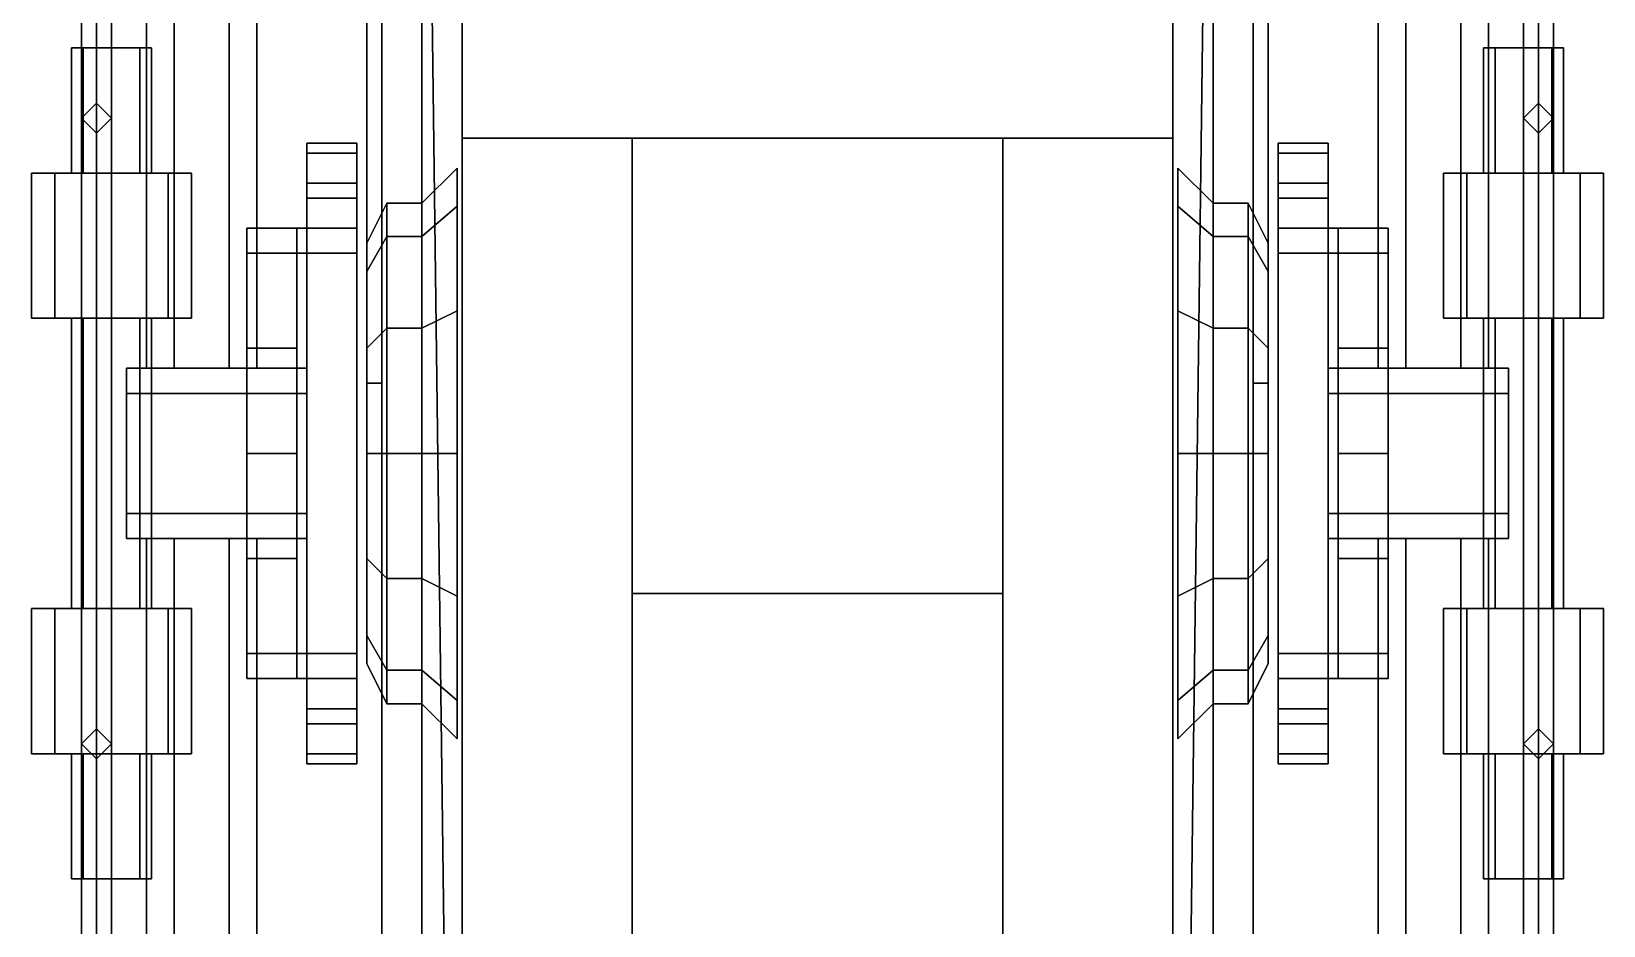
# Model space of a CAD drawing. Header units: millimetres. Extents: x -3 to 1.6, y -24 to 8.5.
# Drawn here: x -1.57 to 1.57, y 3.477 to 5.263 of the extents above; entities that cross this region are included whole.
import ezdxf

# ---------------------------------------------------------------- set-up
doc = ezdxf.new("R2010")
doc.units = ezdxf.units.MM
doc.layers.add('tmp', color=5, linetype='Continuous')
doc.layers.add('wheels', color=2, linetype='Continuous')

msp = doc.modelspace()

# ---------------------------------------------------------------- linework, layer by layer
for points in [[(-1.47, 7.26, 1.54), (-1.47, 7.26, 1.16), (-1.47, -7.25, 1.16), (-1.47, -7.25, 1.54)], [(-1.47, -7.25, 1.16), (-1.47, 7.26, 1.16), (1.47, 7.26, 1.16), (1.47, -7.25, 1.16)], [(-1.47, 7.26, 1.54), (-1.47, -2.4, 1.54), (-0.87, -2.4, 1.54), (-0.87, 6.92, 1.54)], [(0.87, -2.4, 1.54), (1.47, -2.4, 1.54), (1.47, 7.26, 1.54), (0.87, 6.92, 1.54)], [(1.47, -7.25, 1.16), (1.47, 7.26, 1.16), (1.47, 7.26, 1.54), (1.47, -7.25, 1.54)], [(-0.87, 6.66, 3.18), (-0.87, 4.56, 3.18), (-0.87, -2.4, 3.53), (-0.87, 6.92, 3.53)], [(-0.87, 6.92, 3.53), (-0.87, -2.4, 3.53), (-0.79, -2.4, 3.62), (-0.79, 6.92, 3.62)], [(-0.87, 4.56, 1.68), (-0.87, 6.66, 1.68), (-0.87, 6.92, 1.54), (-0.87, -2.4, 1.54)], [(-0.71, 0.6, 3.6314), (-0.79, 6.92, 3.62), (-0.79, -2.4, 3.62), (-0.71, -0.62, 3.6314)], [(-0.71, 6.18, 3.6314), (-0.79, 6.92, 3.62), (-0.71, 0.6, 3.6314), (-0.71, 5.05, 3.6314)], [(0.79, -2.4, 3.62), (0.79, 6.92, 3.62), (0.71, 0.6, 3.6314), (0.71, -0.62, 3.6314)], [(0.71, 0.6, 3.6314), (0.79, 6.92, 3.62), (0.71, 6.18, 3.6314), (0.71, 5.05, 3.6314)], [(0.79, -2.4, 3.62), (0.87, -2.4, 3.53), (0.87, 6.92, 3.53), (0.79, 6.92, 3.62)], [(0.87, 4.56, 1.68), (0.87, -2.4, 1.54), (0.87, 6.92, 1.54), (0.87, 6.66, 1.68)], [(0.87, 4.56, 3.18), (0.87, 6.66, 3.18), (0.87, 6.92, 3.53), (0.87, -2.4, 3.53)], [(-0.9, 6.66, 3.18), (-0.9, 6.66, 1.68), (-0.9, 4.56, 1.68), (-0.9, 4.56, 3.18)], [(-0.9, 4.56, 1.68), (-0.9, 6.66, 1.68), (-0.87, 6.66, 1.68), (-0.87, 4.56, 1.68)], [(-0.87, 4.56, 3.18), (-0.87, 6.66, 3.18), (-0.9, 6.66, 3.18), (-0.9, 4.56, 3.18)], [(0.87, 4.56, 1.68), (0.87, 6.66, 1.68), (0.9, 6.66, 1.68), (0.9, 4.56, 1.68)], [(0.9, 4.56, 3.18), (0.9, 6.66, 3.18), (0.87, 6.66, 3.18), (0.87, 4.56, 3.18)], [(0.9, 4.56, 1.68), (0.9, 6.66, 1.68), (0.9, 6.66, 3.18), (0.9, 4.56, 3.18)], [(0.71, 5.05, 3.78), (0.71, 6.18, 3.78), (-0.71, 6.18, 3.78), (-0.71, 5.05, 3.78)], [(-0.71, 6.18, 3.78), (-0.71, 6.18, 3.6314), (-0.71, 5.05, 3.6314), (-0.71, 5.05, 3.78)], [(0.71, 5.05, 3.6314), (0.71, 6.18, 3.6314), (0.71, 6.18, 3.78), (0.71, 5.05, 3.78)], [(-0.71, 5.05, 3.78), (-0.37, 5.05, 3.68), (0.37, 5.05, 3.68), (0.71, 5.05, 3.78)], [(-0.71, 5.05, 3.78), (-0.71, 5.05, 3.6314), (-0.37, 5.05, 3.68)], [(-0.37, 0.6, 3.68), (-0.37, 5.05, 3.68), (-0.71, 5.05, 3.6314), (-0.71, 0.6, 3.6314)], [(0.37, 4.14, 3.68), (0.37, 5.05, 3.68), (-0.37, 5.05, 3.68), (-0.37, 4.14, 3.68)], [(0.71, 5.05, 3.78), (0.37, 5.05, 3.68), (0.71, 5.05, 3.6314)], [(0.71, 0.6, 3.6314), (0.71, 5.05, 3.6314), (0.37, 5.05, 3.68), (0.37, 0.6, 3.68)], [(-0.9, 4.56, 3.18), (-0.9, 4.56, 1.68), (-0.87, 4.56, 1.68), (-0.87, 4.56, 3.18)], [(-0.87, 4.56, 3.18), (-0.87, 4.56, 1.68), (-0.87, -2.4, 1.54), (-0.87, -2.4, 3.53)], [(0.87, 4.56, 3.18), (0.87, 4.56, 1.68), (0.9, 4.56, 1.68), (0.9, 4.56, 3.18)], [(0.87, -2.4, 3.53), (0.87, -2.4, 1.54), (0.87, 4.56, 1.68), (0.87, 4.56, 3.18)], [(0.37, 2.49, 3.71), (0.37, 4.14, 3.71), (-0.37, 4.14, 3.71), (-0.37, 2.49, 3.71)], [(0.37, 4.14, 3.71), (0.37, 4.14, 3.68), (-0.37, 4.14, 3.68), (-0.37, 4.14, 3.71)], [(-0.37, 4.14, 3.71), (-0.37, 4.14, 3.68), (-0.37, 2.49, 3.68), (-0.37, 2.49, 3.71)], [(0.37, 2.49, 3.68), (0.37, 4.14, 3.68), (0.37, 4.14, 3.71), (0.37, 2.49, 3.71)]]:
    msp.add_3dface(points)
at = {"layer": 'tmp'}
for points in [[(-1.47, -2.06, 2.4), (-1.44, -2.06, 2.43), (-1.44, 7.26, 2.43), (-1.47, 7.23, 2.4)], [(-1.44, -2.06, 2.43), (-1.41, -2.06, 2.4), (-1.41, 7.23, 2.4), (-1.44, 7.26, 2.43)], [(1.41, -2.06, 2.4), (1.44, -2.06, 2.43), (1.44, 7.26, 2.43), (1.41, 7.23, 2.4)], [(1.44, -2.06, 2.43), (1.47, -2.06, 2.4), (1.47, 7.23, 2.4), (1.44, 7.26, 2.43)], [(-1.44, -2.06, 2.37), (-1.47, -2.06, 2.4), (-1.47, 7.23, 2.4), (-1.44, 7.2, 2.37)], [(-1.41, -2.06, 2.4), (-1.44, -2.06, 2.37), (-1.44, 7.2, 2.37), (-1.41, 7.23, 2.4)], [(1.44, -2.06, 2.37), (1.41, -2.06, 2.4), (1.41, 7.23, 2.4), (1.44, 7.2, 2.37)], [(1.47, -2.06, 2.4), (1.44, -2.06, 2.37), (1.44, 7.2, 2.37), (1.47, 7.23, 2.4)], [(-1.285, 5.79, 0.6353), (-1.34, 5.79, 0.54), (-1.34, 4.59, 0.54), (-1.285, 4.59, 0.6353)], [(-1.34, 5.79, 0.54), (-1.285, 5.79, 0.4447), (-1.285, 4.59, 0.4447), (-1.34, 4.59, 0.54)], [(-1.175, 5.79, 0.6353), (-1.285, 5.79, 0.6353), (-1.285, 4.59, 0.6353), (-1.175, 4.59, 0.6353)], [(-1.285, 5.79, 0.4447), (-1.175, 5.79, 0.4447), (-1.175, 4.59, 0.4447), (-1.285, 4.59, 0.4447)], [(-1.12, 5.79, 0.54), (-1.175, 5.79, 0.6353), (-1.175, 4.59, 0.6353), (-1.12, 4.59, 0.54)], [(-1.175, 5.79, 0.4447), (-1.12, 5.79, 0.54), (-1.12, 4.59, 0.54), (-1.175, 4.59, 0.4447)], [(1.175, 5.79, 0.6353), (1.12, 5.79, 0.54), (1.12, 4.59, 0.54), (1.175, 4.59, 0.6353)], [(1.12, 5.79, 0.54), (1.175, 5.79, 0.4447), (1.175, 4.59, 0.4447), (1.12, 4.59, 0.54)], [(1.285, 5.79, 0.6353), (1.175, 5.79, 0.6353), (1.175, 4.59, 0.6353), (1.285, 4.59, 0.6353)], [(1.175, 5.79, 0.4447), (1.285, 5.79, 0.4447), (1.285, 4.59, 0.4447), (1.175, 4.59, 0.4447)], [(1.34, 5.79, 0.54), (1.285, 5.79, 0.6353), (1.285, 4.59, 0.6353), (1.34, 4.59, 0.54)], [(1.285, 5.79, 0.4447), (1.34, 5.79, 0.54), (1.34, 4.59, 0.54), (1.285, 4.59, 0.4447)], [(-1.33, 5.23, 0.94), (-1.4666, 5.23, 0.8834), (-1.49, 5.23, 0.94), (-1.3534, 5.23, 0.9966)], [(-1.3534, 5.23, 0.9966), (-1.49, 5.23, 0.94), (-1.4666, 5.23, 0.9966), (-1.41, 5.23, 1.02)], [(-1.49, 5.23, 0.94), (-1.4666, 5.23, 0.8834), (-1.4666, 4.98, 0.8834), (-1.49, 4.98, 0.94)], [(-1.4666, 5.23, 0.9966), (-1.49, 5.23, 0.94), (-1.49, 4.98, 0.94), (-1.4666, 4.98, 0.9966)], [(-1.3534, 5.23, 0.8834), (-1.41, 5.23, 0.86), (-1.4666, 5.23, 0.8834), (-1.33, 5.23, 0.94)], [(-1.4666, 5.23, 0.8834), (-1.41, 5.23, 0.86), (-1.41, 4.98, 0.86), (-1.4666, 4.98, 0.8834)], [(-1.41, 5.23, 1.02), (-1.4666, 5.23, 0.9966), (-1.4666, 4.98, 0.9966), (-1.41, 4.98, 1.02)], [(-1.41, 5.23, 0.86), (-1.3534, 5.23, 0.8834), (-1.3534, 4.98, 0.8834), (-1.41, 4.98, 0.86)], [(-1.3534, 5.23, 0.9966), (-1.41, 5.23, 1.02), (-1.41, 4.98, 1.02), (-1.3534, 4.98, 0.9966)], [(-1.3534, 5.23, 0.8834), (-1.33, 5.23, 0.94), (-1.33, 4.98, 0.94), (-1.3534, 4.98, 0.8834)], [(-1.33, 5.23, 0.94), (-1.3534, 5.23, 0.9966), (-1.3534, 4.98, 0.9966), (-1.33, 4.98, 0.94)], [(1.3534, 5.23, 0.9966), (1.33, 5.23, 0.94), (1.33, 4.98, 0.94), (1.3534, 4.98, 0.9966)], [(1.33, 5.23, 0.94), (1.3534, 5.23, 0.8834), (1.3534, 4.98, 0.8834), (1.33, 4.98, 0.94)], [(1.4666, 5.23, 0.9966), (1.33, 5.23, 0.94), (1.3534, 5.23, 0.9966), (1.41, 5.23, 1.02)], [(1.49, 5.23, 0.94), (1.3534, 5.23, 0.8834), (1.33, 5.23, 0.94), (1.4666, 5.23, 0.9966)], [(1.41, 5.23, 1.02), (1.3534, 5.23, 0.9966), (1.3534, 4.98, 0.9966), (1.41, 4.98, 1.02)], [(1.3534, 5.23, 0.8834), (1.41, 5.23, 0.86), (1.41, 4.98, 0.86), (1.3534, 4.98, 0.8834)], [(1.4666, 5.23, 0.8834), (1.41, 5.23, 0.86), (1.3534, 5.23, 0.8834), (1.49, 5.23, 0.94)], [(1.4666, 5.23, 0.9966), (1.41, 5.23, 1.02), (1.41, 4.98, 1.02), (1.4666, 4.98, 0.9966)], [(1.41, 5.23, 0.86), (1.4666, 5.23, 0.8834), (1.4666, 4.98, 0.8834), (1.41, 4.98, 0.86)], [(1.49, 5.23, 0.94), (1.4666, 5.23, 0.9966), (1.4666, 4.98, 0.9966), (1.49, 4.98, 0.94)], [(1.4666, 5.23, 0.8834), (1.49, 5.23, 0.94), (1.49, 4.98, 0.94), (1.4666, 4.98, 0.8834)], [(-1.47, 5.09, 2.4), (-1.44, 5.12, 2.37), (-1.44, 5.12, 1.54), (-1.47, 5.09, 1.54)], [(-1.44, 5.12, 2.37), (-1.41, 5.09, 2.4), (-1.41, 5.09, 1.54), (-1.44, 5.12, 1.54)], [(1.41, 5.09, 2.4), (1.44, 5.12, 2.37), (1.44, 5.12, 1.54), (1.41, 5.09, 1.54)], [(1.44, 5.12, 2.37), (1.47, 5.09, 2.4), (1.47, 5.09, 1.54), (1.44, 5.12, 1.54)], [(-1.44, 5.06, 2.37), (-1.47, 5.09, 2.4), (-1.47, 5.09, 1.54), (-1.44, 5.06, 1.54)], [(-1.41, 5.09, 2.4), (-1.44, 5.06, 2.37), (-1.44, 5.06, 1.54), (-1.41, 5.09, 1.54)], [(1.44, 5.06, 2.37), (1.41, 5.09, 2.4), (1.41, 5.09, 1.54), (1.44, 5.06, 1.54)], [(1.47, 5.09, 2.4), (1.44, 5.06, 2.37), (1.44, 5.06, 1.54), (1.47, 5.09, 1.54)], [(-1.02, 5.04, 0.31), (-1.02, 4.96, 0.39), (-1.02, 4.96, 0.66), (-1.02, 5.04, 0.67)], [(-0.92, 5.04, 0.67), (-0.92, 5.04, 0.31), (-1.02, 5.04, 0.31), (-1.02, 5.04, 0.67)], [(-1.02, 3.8, 0.31), (-1.02, 3.88, 0.39), (-1.02, 4.96, 0.39), (-1.02, 5.04, 0.31)], [(-0.92, 5.04, 0.31), (-0.92, 3.8, 0.31), (-1.02, 3.8, 0.31), (-1.02, 5.04, 0.31)], [(-1.02, 5.04, 0.67), (-1.02, 4.96, 0.66), (-1.02, 4.96, 0.78), (-1.02, 5.02, 0.84)], [(-0.92, 5.02, 0.84), (-0.92, 5.04, 0.67), (-1.02, 5.04, 0.67), (-1.02, 5.02, 0.84)], [(-0.92, 4.96, 0.66), (-0.92, 4.96, 0.39), (-0.92, 5.04, 0.31), (-0.92, 5.04, 0.67)], [(-0.92, 5.04, 0.31), (-0.92, 4.96, 0.39), (-0.92, 3.88, 0.39), (-0.92, 3.8, 0.31)], [(-0.92, 4.96, 0.78), (-0.92, 4.96, 0.66), (-0.92, 5.04, 0.67), (-0.92, 5.02, 0.84)], [(1.02, 5.04, 0.67), (1.02, 5.04, 0.31), (0.92, 5.04, 0.31), (0.92, 5.04, 0.67)], [(0.92, 5.04, 0.31), (0.92, 4.96, 0.39), (0.92, 4.96, 0.66), (0.92, 5.04, 0.67)], [(0.92, 3.8, 0.31), (0.92, 3.88, 0.39), (0.92, 4.96, 0.39), (0.92, 5.04, 0.31)], [(0.92, 3.8, 0.31), (0.92, 5.04, 0.31), (1.02, 5.04, 0.31), (1.02, 3.8, 0.31)], [(1.02, 5.02, 0.84), (1.02, 5.04, 0.67), (0.92, 5.04, 0.67), (0.92, 5.02, 0.84)], [(0.92, 5.04, 0.67), (0.92, 4.96, 0.66), (0.92, 4.96, 0.78), (0.92, 5.02, 0.84)], [(1.02, 4.96, 0.66), (1.02, 4.96, 0.39), (1.02, 5.04, 0.31), (1.02, 5.04, 0.67)], [(1.02, 5.04, 0.31), (1.02, 4.96, 0.39), (1.02, 3.88, 0.39), (1.02, 3.8, 0.31)], [(1.02, 4.96, 0.78), (1.02, 4.96, 0.66), (1.02, 5.04, 0.67), (1.02, 5.02, 0.84)], [(-0.92, 4.93, 0.92), (-0.92, 5.02, 0.84), (-1.02, 5.02, 0.84), (-1.02, 4.93, 0.92)], [(-1.02, 5.02, 0.84), (-1.02, 4.96, 0.78), (-1.02, 4.87, 0.83), (-1.02, 4.93, 0.92)], [(-0.92, 4.87, 0.83), (-0.92, 4.96, 0.78), (-0.92, 5.02, 0.84), (-0.92, 4.93, 0.92)], [(1.02, 4.93, 0.92), (1.02, 5.02, 0.84), (0.92, 5.02, 0.84), (0.92, 4.93, 0.92)], [(0.92, 5.02, 0.84), (0.92, 4.96, 0.78), (0.92, 4.87, 0.83), (0.92, 4.93, 0.92)], [(1.02, 4.87, 0.83), (1.02, 4.96, 0.78), (1.02, 5.02, 0.84), (1.02, 4.93, 0.92)], [(-1.2969, 4.98, 1.0531), (-1.57, 4.98, 0.94), (-1.5231, 4.98, 1.0531), (-1.41, 4.98, 1.1)], [(-1.25, 4.98, 0.94), (-1.5231, 4.98, 0.8269), (-1.57, 4.98, 0.94), (-1.2969, 4.98, 1.0531)], [(-1.57, 4.98, 0.94), (-1.5231, 4.98, 0.8269), (-1.5231, 4.69, 0.8269), (-1.57, 4.69, 0.94)], [(-1.5231, 4.98, 1.0531), (-1.57, 4.98, 0.94), (-1.57, 4.69, 0.94), (-1.5231, 4.69, 1.0531)], [(-1.41, 4.98, 1.1), (-1.5231, 4.98, 1.0531), (-1.5231, 4.69, 1.0531), (-1.41, 4.69, 1.1)], [(-1.2969, 4.98, 0.8269), (-1.41, 4.98, 0.78), (-1.5231, 4.98, 0.8269), (-1.25, 4.98, 0.94)], [(-1.5231, 4.98, 0.8269), (-1.41, 4.98, 0.78), (-1.41, 4.69, 0.78), (-1.5231, 4.69, 0.8269)], [(-1.2969, 4.98, 1.0531), (-1.41, 4.98, 1.1), (-1.41, 4.69, 1.1), (-1.2969, 4.69, 1.0531)], [(-1.41, 4.98, 0.78), (-1.2969, 4.98, 0.8269), (-1.2969, 4.69, 0.8269), (-1.41, 4.69, 0.78)], [(-1.2969, 4.98, 0.8269), (-1.25, 4.98, 0.94), (-1.25, 4.69, 0.94), (-1.2969, 4.69, 0.8269)], [(-1.25, 4.98, 0.94), (-1.2969, 4.98, 1.0531), (-1.2969, 4.69, 1.0531), (-1.25, 4.69, 0.94)], [(1.5231, 4.98, 1.0531), (1.25, 4.98, 0.94), (1.2969, 4.98, 1.0531), (1.41, 4.98, 1.1)], [(1.2969, 4.98, 1.0531), (1.25, 4.98, 0.94), (1.25, 4.69, 0.94), (1.2969, 4.69, 1.0531)], [(1.25, 4.98, 0.94), (1.2969, 4.98, 0.8269), (1.2969, 4.69, 0.8269), (1.25, 4.69, 0.94)], [(1.57, 4.98, 0.94), (1.2969, 4.98, 0.8269), (1.25, 4.98, 0.94), (1.5231, 4.98, 1.0531)], [(1.41, 4.98, 1.1), (1.2969, 4.98, 1.0531), (1.2969, 4.69, 1.0531), (1.41, 4.69, 1.1)], [(1.2969, 4.98, 0.8269), (1.41, 4.98, 0.78), (1.41, 4.69, 0.78), (1.2969, 4.69, 0.8269)], [(1.5231, 4.98, 0.8269), (1.41, 4.98, 0.78), (1.2969, 4.98, 0.8269), (1.57, 4.98, 0.94)], [(1.5231, 4.98, 1.0531), (1.41, 4.98, 1.1), (1.41, 4.69, 1.1), (1.5231, 4.69, 1.0531)], [(1.41, 4.98, 0.78), (1.5231, 4.98, 0.8269), (1.5231, 4.69, 0.8269), (1.41, 4.69, 0.78)], [(1.57, 4.98, 0.94), (1.5231, 4.98, 1.0531), (1.5231, 4.69, 1.0531), (1.57, 4.69, 0.94)], [(1.5231, 4.98, 0.8269), (1.57, 4.98, 0.94), (1.57, 4.69, 0.94), (1.5231, 4.69, 0.8269)], [(-0.92, 3.88, 0.39), (-0.92, 4.96, 0.39), (-1.02, 4.96, 0.39), (-1.02, 3.88, 0.39)], [(-1.02, 4.87, 0.83), (-1.02, 4.96, 0.78), (-0.92, 4.96, 0.78), (-0.92, 4.87, 0.83)], [(-1.02, 4.96, 0.78), (-1.02, 4.96, 0.66), (-0.92, 4.96, 0.66), (-0.92, 4.96, 0.78)], [(-1.02, 4.96, 0.66), (-1.02, 4.96, 0.39), (-0.92, 4.96, 0.39), (-0.92, 4.96, 0.66)], [(-1.02, 3.97, 0.83), (-1.02, 3.91, 0.92), (-1.02, 4.93, 0.92), (-1.02, 4.87, 0.83)], [(-1.02, 4.93, 0.92), (-1.02, 3.91, 0.92), (-0.92, 3.91, 0.92), (-0.92, 4.93, 0.92)], [(-0.92, 4.93, 0.92), (-0.92, 3.91, 0.92), (-0.92, 3.97, 0.83), (-0.92, 4.87, 0.83)], [(0.92, 4.87, 0.83), (0.92, 4.96, 0.78), (1.02, 4.96, 0.78), (1.02, 4.87, 0.83)], [(0.92, 4.96, 0.78), (0.92, 4.96, 0.66), (1.02, 4.96, 0.66), (1.02, 4.96, 0.78)], [(0.92, 4.96, 0.66), (0.92, 4.96, 0.39), (1.02, 4.96, 0.39), (1.02, 4.96, 0.66)], [(0.92, 4.96, 0.39), (0.92, 3.88, 0.39), (1.02, 3.88, 0.39), (1.02, 4.96, 0.39)], [(1.02, 3.91, 0.92), (1.02, 4.93, 0.92), (0.92, 4.93, 0.92), (0.92, 3.91, 0.92)], [(0.92, 3.91, 0.92), (0.92, 4.93, 0.92), (0.92, 4.87, 0.83), (0.92, 3.97, 0.83)], [(1.02, 4.87, 0.83), (1.02, 4.93, 0.92), (1.02, 3.91, 0.92), (1.02, 3.97, 0.83)], [(-1.02, 4.82, 0.39), (-1.14, 4.82, 0.69), (-1.14, 4.87, 0.78), (-1.02, 4.87, 0.39)], [(-1.02, 4.87, 0.39), (-1.14, 4.87, 0.78), (-1.04, 4.87, 0.78), (-0.92, 4.87, 0.39)], [(-1.14, 4.63, 0.76), (-1.14, 4.63, 0.9), (-1.14, 4.87, 0.78), (-1.14, 4.82, 0.69)], [(-1.14, 4.87, 0.78), (-1.14, 4.63, 0.9), (-1.04, 4.63, 0.9), (-1.04, 4.87, 0.78)], [(-1.04, 4.87, 0.78), (-1.04, 4.82, 0.69), (-0.92, 4.82, 0.39), (-0.92, 4.87, 0.39)], [(-1.04, 4.87, 0.78), (-1.04, 4.63, 0.9), (-1.04, 4.63, 0.76), (-1.04, 4.82, 0.69)], [(-0.92, 4.87, 0.83), (-0.92, 3.97, 0.83), (-1.02, 3.97, 0.83), (-1.02, 4.87, 0.83)], [(1.04, 4.82, 0.69), (1.04, 4.87, 0.78), (0.92, 4.87, 0.39), (0.92, 4.82, 0.39)], [(0.92, 4.87, 0.39), (1.04, 4.87, 0.78), (1.14, 4.87, 0.78), (1.02, 4.87, 0.39)], [(0.92, 3.97, 0.83), (0.92, 4.87, 0.83), (1.02, 4.87, 0.83), (1.02, 3.97, 0.83)], [(1.02, 4.87, 0.39), (1.14, 4.87, 0.78), (1.14, 4.82, 0.69), (1.02, 4.82, 0.39)], [(1.04, 4.63, 0.76), (1.04, 4.63, 0.9), (1.04, 4.87, 0.78), (1.04, 4.82, 0.69)], [(1.04, 4.87, 0.78), (1.04, 4.63, 0.9), (1.14, 4.63, 0.9), (1.14, 4.87, 0.78)], [(1.14, 4.87, 0.78), (1.14, 4.63, 0.9), (1.14, 4.63, 0.76), (1.14, 4.82, 0.69)], [(-0.92, 4.82, 0.39), (-1.04, 4.82, 0.69), (-1.14, 4.82, 0.69), (-1.02, 4.82, 0.39)], [(-1.04, 4.82, 0.69), (-1.04, 4.63, 0.76), (-1.14, 4.63, 0.76), (-1.14, 4.82, 0.69)], [(1.02, 4.82, 0.39), (1.14, 4.82, 0.69), (1.04, 4.82, 0.69), (0.92, 4.82, 0.39)], [(1.14, 4.82, 0.69), (1.14, 4.63, 0.76), (1.04, 4.63, 0.76), (1.04, 4.82, 0.69)], [(-1.57, 4.69, 0.94), (-1.2969, 4.69, 0.8269), (-1.25, 4.69, 0.94), (-1.5231, 4.69, 1.0531)], [(-1.5231, 4.69, 0.8269), (-1.41, 4.69, 0.78), (-1.2969, 4.69, 0.8269), (-1.57, 4.69, 0.94)], [(-1.5231, 4.69, 1.0531), (-1.25, 4.69, 0.94), (-1.2969, 4.69, 1.0531), (-1.41, 4.69, 1.1)], [(-1.49, 4.11, 0.94), (-1.4666, 4.11, 0.9966), (-1.4666, 4.69, 0.9966), (-1.49, 4.69, 0.94)], [(-1.4666, 4.11, 0.8834), (-1.49, 4.11, 0.94), (-1.49, 4.69, 0.94), (-1.4666, 4.69, 0.8834)], [(-1.4666, 4.11, 0.9966), (-1.41, 4.11, 1.02), (-1.41, 4.69, 1.02), (-1.4666, 4.69, 0.9966)], [(-1.41, 4.11, 0.86), (-1.4666, 4.11, 0.8834), (-1.4666, 4.69, 0.8834), (-1.41, 4.69, 0.86)], [(-1.41, 4.11, 1.02), (-1.3534, 4.11, 0.9966), (-1.3534, 4.69, 0.9966), (-1.41, 4.69, 1.02)], [(-1.3534, 4.11, 0.8834), (-1.41, 4.11, 0.86), (-1.41, 4.69, 0.86), (-1.3534, 4.69, 0.8834)], [(-1.33, 4.11, 0.94), (-1.3534, 4.11, 0.8834), (-1.3534, 4.69, 0.8834), (-1.33, 4.69, 0.94)], [(-1.3534, 4.11, 0.9966), (-1.33, 4.11, 0.94), (-1.33, 4.69, 0.94), (-1.3534, 4.69, 0.9966)], [(1.2969, 4.69, 0.8269), (1.41, 4.69, 0.78), (1.5231, 4.69, 0.8269), (1.25, 4.69, 0.94)], [(1.25, 4.69, 0.94), (1.5231, 4.69, 0.8269), (1.57, 4.69, 0.94), (1.2969, 4.69, 1.0531)], [(1.2969, 4.69, 1.0531), (1.57, 4.69, 0.94), (1.5231, 4.69, 1.0531), (1.41, 4.69, 1.1)], [(1.3534, 4.11, 0.8834), (1.33, 4.11, 0.94), (1.33, 4.69, 0.94), (1.3534, 4.69, 0.8834)], [(1.33, 4.11, 0.94), (1.3534, 4.11, 0.9966), (1.3534, 4.69, 0.9966), (1.33, 4.69, 0.94)], [(1.41, 4.11, 0.86), (1.3534, 4.11, 0.8834), (1.3534, 4.69, 0.8834), (1.41, 4.69, 0.86)], [(1.3534, 4.11, 0.9966), (1.41, 4.11, 1.02), (1.41, 4.69, 1.02), (1.3534, 4.69, 0.9966)], [(1.4666, 4.11, 0.8834), (1.41, 4.11, 0.86), (1.41, 4.69, 0.86), (1.4666, 4.69, 0.8834)], [(1.41, 4.11, 1.02), (1.4666, 4.11, 0.9966), (1.4666, 4.69, 0.9966), (1.41, 4.69, 1.02)], [(1.4666, 4.11, 0.9966), (1.49, 4.11, 0.94), (1.49, 4.69, 0.94), (1.4666, 4.69, 0.9966)], [(1.49, 4.11, 0.94), (1.4666, 4.11, 0.8834), (1.4666, 4.69, 0.8834), (1.49, 4.69, 0.94)], [(-1.14, 4.63, 0.9), (-1.14, 4.42, 0.94), (-1.04, 4.42, 0.94), (-1.04, 4.63, 0.9)], [(-1.14, 4.42, 0.79), (-1.14, 4.42, 0.94), (-1.14, 4.63, 0.9), (-1.14, 4.63, 0.76)], [(-1.04, 4.63, 0.76), (-1.04, 4.42, 0.79), (-1.14, 4.42, 0.79), (-1.14, 4.63, 0.76)], [(-1.04, 4.63, 0.9), (-1.04, 4.42, 0.94), (-1.04, 4.42, 0.79), (-1.04, 4.63, 0.76)], [(1.04, 4.63, 0.9), (1.04, 4.42, 0.94), (1.14, 4.42, 0.94), (1.14, 4.63, 0.9)], [(1.04, 4.42, 0.79), (1.04, 4.42, 0.94), (1.04, 4.63, 0.9), (1.04, 4.63, 0.76)], [(1.14, 4.63, 0.76), (1.14, 4.42, 0.79), (1.04, 4.42, 0.79), (1.04, 4.63, 0.76)], [(1.14, 4.63, 0.9), (1.14, 4.42, 0.94), (1.14, 4.42, 0.79), (1.14, 4.63, 0.76)], [(-1.38, 4.3, 0.75), (-1.38, 4.54, 0.75), (-1.38, 4.59, 0.69), (-1.38, 4.25, 0.69)], [(-1.38, 4.25, 0.69), (-1.38, 4.59, 0.69), (-1.38, 4.59, 0.43), (-1.38, 4.25, 0.43)], [(-1.38, 4.25, 0.43), (-1.38, 4.59, 0.43), (-1.02, 4.59, 0.43), (-1.02, 4.25, 0.43)], [(-1.38, 4.59, 0.43), (-1.38, 4.59, 0.69), (-1.02, 4.59, 0.69), (-1.02, 4.59, 0.43)], [(-1.38, 4.59, 0.69), (-1.38, 4.54, 0.75), (-1.02, 4.54, 0.75), (-1.02, 4.59, 0.69)], [(1.38, 4.59, 0.43), (1.38, 4.25, 0.43), (1.02, 4.25, 0.43), (1.02, 4.59, 0.43)], [(1.02, 4.59, 0.69), (1.02, 4.54, 0.75), (1.38, 4.54, 0.75), (1.38, 4.59, 0.69)], [(1.02, 4.59, 0.43), (1.02, 4.59, 0.69), (1.38, 4.59, 0.69), (1.38, 4.59, 0.43)], [(1.38, 4.59, 0.69), (1.38, 4.25, 0.69), (1.38, 4.25, 0.43), (1.38, 4.59, 0.43)], [(1.38, 4.54, 0.75), (1.38, 4.3, 0.75), (1.38, 4.25, 0.69), (1.38, 4.59, 0.69)], [(-1.02, 4.3, 0.75), (-1.02, 4.54, 0.75), (-1.38, 4.54, 0.75), (-1.38, 4.3, 0.75)], [(1.02, 4.54, 0.75), (1.02, 4.3, 0.75), (1.38, 4.3, 0.75), (1.38, 4.54, 0.75)], [(-1.14, 4.21, 0.76), (-1.14, 4.42, 0.79), (-1.04, 4.42, 0.79), (-1.04, 4.21, 0.76)], [(-1.04, 4.21, 0.9), (-1.04, 4.42, 0.94), (-1.14, 4.42, 0.94), (-1.14, 4.21, 0.9)], [(-1.14, 4.21, 0.9), (-1.14, 4.42, 0.94), (-1.14, 4.42, 0.79), (-1.14, 4.21, 0.76)], [(-1.04, 4.42, 0.79), (-1.04, 4.42, 0.94), (-1.04, 4.21, 0.9), (-1.04, 4.21, 0.76)], [(1.04, 4.21, 0.76), (1.04, 4.42, 0.79), (1.14, 4.42, 0.79), (1.14, 4.21, 0.76)], [(1.14, 4.21, 0.9), (1.14, 4.42, 0.94), (1.04, 4.42, 0.94), (1.04, 4.21, 0.9)], [(1.04, 4.21, 0.9), (1.04, 4.42, 0.94), (1.04, 4.42, 0.79), (1.04, 4.21, 0.76)], [(1.14, 4.42, 0.79), (1.14, 4.42, 0.94), (1.14, 4.21, 0.9), (1.14, 4.21, 0.76)], [(-1.02, 4.25, 0.69), (-1.02, 4.3, 0.75), (-1.38, 4.3, 0.75), (-1.38, 4.25, 0.69)], [(1.38, 4.25, 0.69), (1.38, 4.3, 0.75), (1.02, 4.3, 0.75), (1.02, 4.25, 0.69)], [(-1.02, 4.25, 0.43), (-1.02, 4.25, 0.69), (-1.38, 4.25, 0.69), (-1.38, 4.25, 0.43)], [(-1.34, 4.25, 0.54), (-1.285, 4.25, 0.4447), (-1.285, 2.68, 0.4447), (-1.34, 2.68, 0.54)], [(-1.285, 4.25, 0.6353), (-1.34, 4.25, 0.54), (-1.34, 2.68, 0.54), (-1.285, 2.68, 0.6353)], [(-1.285, 4.25, 0.4447), (-1.175, 4.25, 0.4447), (-1.175, 2.68, 0.4447), (-1.285, 2.68, 0.4447)], [(-1.175, 4.25, 0.6353), (-1.285, 4.25, 0.6353), (-1.285, 2.68, 0.6353), (-1.175, 2.68, 0.6353)], [(-1.175, 4.25, 0.4447), (-1.12, 4.25, 0.54), (-1.12, 2.68, 0.54), (-1.175, 2.68, 0.4447)], [(-1.12, 4.25, 0.54), (-1.175, 4.25, 0.6353), (-1.175, 2.68, 0.6353), (-1.12, 2.68, 0.54)], [(1.38, 4.25, 0.43), (1.38, 4.25, 0.69), (1.02, 4.25, 0.69), (1.02, 4.25, 0.43)], [(1.175, 4.25, 0.6353), (1.12, 4.25, 0.54), (1.12, 2.68, 0.54), (1.175, 2.68, 0.6353)], [(1.12, 4.25, 0.54), (1.175, 4.25, 0.4447), (1.175, 2.68, 0.4447), (1.12, 2.68, 0.54)], [(1.285, 4.25, 0.6353), (1.175, 4.25, 0.6353), (1.175, 2.68, 0.6353), (1.285, 2.68, 0.6353)], [(1.175, 4.25, 0.4447), (1.285, 4.25, 0.4447), (1.285, 2.68, 0.4447), (1.175, 2.68, 0.4447)], [(1.34, 4.25, 0.54), (1.285, 4.25, 0.6353), (1.285, 2.68, 0.6353), (1.34, 2.68, 0.54)], [(1.285, 4.25, 0.4447), (1.34, 4.25, 0.54), (1.34, 2.68, 0.54), (1.285, 2.68, 0.4447)], [(-1.04, 3.97, 0.78), (-1.04, 4.21, 0.9), (-1.14, 4.21, 0.9), (-1.14, 3.97, 0.78)], [(-1.14, 4.02, 0.69), (-1.14, 4.21, 0.76), (-1.04, 4.21, 0.76), (-1.04, 4.02, 0.69)], [(-1.14, 3.97, 0.78), (-1.14, 4.21, 0.9), (-1.14, 4.21, 0.76), (-1.14, 4.02, 0.69)], [(-1.04, 4.21, 0.76), (-1.04, 4.21, 0.9), (-1.04, 3.97, 0.78), (-1.04, 4.02, 0.69)], [(1.14, 3.97, 0.78), (1.14, 4.21, 0.9), (1.04, 4.21, 0.9), (1.04, 3.97, 0.78)], [(1.04, 4.02, 0.69), (1.04, 4.21, 0.76), (1.14, 4.21, 0.76), (1.14, 4.02, 0.69)], [(1.04, 3.97, 0.78), (1.04, 4.21, 0.9), (1.04, 4.21, 0.76), (1.04, 4.02, 0.69)], [(1.14, 4.21, 0.76), (1.14, 4.21, 0.9), (1.14, 3.97, 0.78), (1.14, 4.02, 0.69)], [(-1.2969, 4.11, 1.0531), (-1.57, 4.11, 0.94), (-1.5231, 4.11, 1.0531), (-1.41, 4.11, 1.1)], [(-1.25, 4.11, 0.94), (-1.5231, 4.11, 0.8269), (-1.57, 4.11, 0.94), (-1.2969, 4.11, 1.0531)], [(-1.5231, 3.82, 0.8269), (-1.57, 3.82, 0.94), (-1.57, 4.11, 0.94), (-1.5231, 4.11, 0.8269)], [(-1.57, 3.82, 0.94), (-1.5231, 3.82, 1.0531), (-1.5231, 4.11, 1.0531), (-1.57, 4.11, 0.94)], [(-1.5231, 3.82, 1.0531), (-1.41, 3.82, 1.1), (-1.41, 4.11, 1.1), (-1.5231, 4.11, 1.0531)], [(-1.2969, 4.11, 0.8269), (-1.41, 4.11, 0.78), (-1.5231, 4.11, 0.8269), (-1.25, 4.11, 0.94)], [(-1.41, 3.82, 0.78), (-1.5231, 3.82, 0.8269), (-1.5231, 4.11, 0.8269), (-1.41, 4.11, 0.78)], [(-1.41, 3.82, 1.1), (-1.2969, 3.82, 1.0531), (-1.2969, 4.11, 1.0531), (-1.41, 4.11, 1.1)], [(-1.2969, 3.82, 0.8269), (-1.41, 3.82, 0.78), (-1.41, 4.11, 0.78), (-1.2969, 4.11, 0.8269)], [(-1.25, 3.82, 0.94), (-1.2969, 3.82, 0.8269), (-1.2969, 4.11, 0.8269), (-1.25, 4.11, 0.94)], [(-1.2969, 3.82, 1.0531), (-1.25, 3.82, 0.94), (-1.25, 4.11, 0.94), (-1.2969, 4.11, 1.0531)], [(1.5231, 4.11, 1.0531), (1.25, 4.11, 0.94), (1.2969, 4.11, 1.0531), (1.41, 4.11, 1.1)], [(1.25, 3.82, 0.94), (1.2969, 3.82, 1.0531), (1.2969, 4.11, 1.0531), (1.25, 4.11, 0.94)], [(1.2969, 3.82, 0.8269), (1.25, 3.82, 0.94), (1.25, 4.11, 0.94), (1.2969, 4.11, 0.8269)], [(1.57, 4.11, 0.94), (1.2969, 4.11, 0.8269), (1.25, 4.11, 0.94), (1.5231, 4.11, 1.0531)], [(1.2969, 3.82, 1.0531), (1.41, 3.82, 1.1), (1.41, 4.11, 1.1), (1.2969, 4.11, 1.0531)], [(1.41, 3.82, 0.78), (1.2969, 3.82, 0.8269), (1.2969, 4.11, 0.8269), (1.41, 4.11, 0.78)], [(1.5231, 4.11, 0.8269), (1.41, 4.11, 0.78), (1.2969, 4.11, 0.8269), (1.57, 4.11, 0.94)], [(1.41, 3.82, 1.1), (1.5231, 3.82, 1.0531), (1.5231, 4.11, 1.0531), (1.41, 4.11, 1.1)], [(1.5231, 3.82, 0.8269), (1.41, 3.82, 0.78), (1.41, 4.11, 0.78), (1.5231, 4.11, 0.8269)], [(1.5231, 3.82, 1.0531), (1.57, 3.82, 0.94), (1.57, 4.11, 0.94), (1.5231, 4.11, 1.0531)], [(1.57, 3.82, 0.94), (1.5231, 3.82, 0.8269), (1.5231, 4.11, 0.8269), (1.57, 4.11, 0.94)], [(-1.02, 3.97, 0.39), (-1.14, 3.97, 0.78), (-1.14, 4.02, 0.69), (-1.02, 4.02, 0.39)], [(-1.02, 4.02, 0.39), (-1.14, 4.02, 0.69), (-1.04, 4.02, 0.69), (-0.92, 4.02, 0.39)], [(-1.04, 4.02, 0.69), (-1.04, 3.97, 0.78), (-0.92, 3.97, 0.39), (-0.92, 4.02, 0.39)], [(0.92, 4.02, 0.39), (1.04, 4.02, 0.69), (1.14, 4.02, 0.69), (1.02, 4.02, 0.39)], [(1.04, 3.97, 0.78), (1.04, 4.02, 0.69), (0.92, 4.02, 0.39), (0.92, 3.97, 0.39)], [(1.02, 4.02, 0.39), (1.14, 4.02, 0.69), (1.14, 3.97, 0.78), (1.02, 3.97, 0.39)], [(-0.92, 3.97, 0.39), (-1.04, 3.97, 0.78), (-1.14, 3.97, 0.78), (-1.02, 3.97, 0.39)], [(-0.92, 3.97, 0.83), (-0.92, 3.88, 0.78), (-1.02, 3.88, 0.78), (-1.02, 3.97, 0.83)], [(-1.02, 3.97, 0.83), (-1.02, 3.88, 0.78), (-1.02, 3.82, 0.84), (-1.02, 3.91, 0.92)], [(-0.92, 3.82, 0.84), (-0.92, 3.88, 0.78), (-0.92, 3.97, 0.83), (-0.92, 3.91, 0.92)], [(1.02, 3.97, 0.83), (1.02, 3.88, 0.78), (0.92, 3.88, 0.78), (0.92, 3.97, 0.83)], [(1.02, 3.97, 0.39), (1.14, 3.97, 0.78), (1.04, 3.97, 0.78), (0.92, 3.97, 0.39)], [(0.92, 3.97, 0.83), (0.92, 3.88, 0.78), (0.92, 3.82, 0.84), (0.92, 3.91, 0.92)], [(1.02, 3.82, 0.84), (1.02, 3.88, 0.78), (1.02, 3.97, 0.83), (1.02, 3.91, 0.92)], [(-1.02, 3.91, 0.92), (-1.02, 3.82, 0.84), (-0.92, 3.82, 0.84), (-0.92, 3.91, 0.92)], [(0.92, 3.91, 0.92), (0.92, 3.82, 0.84), (1.02, 3.82, 0.84), (1.02, 3.91, 0.92)], [(-1.47, 3.84, 2.4), (-1.44, 3.87, 2.37), (-1.44, 3.87, 1.54), (-1.47, 3.84, 1.54)], [(-1.44, 3.87, 2.37), (-1.41, 3.84, 2.4), (-1.41, 3.84, 1.54), (-1.44, 3.87, 1.54)], [(-1.02, 3.88, 0.66), (-1.02, 3.88, 0.39), (-1.02, 3.8, 0.31), (-1.02, 3.8, 0.67)], [(-0.92, 3.88, 0.66), (-0.92, 3.88, 0.39), (-1.02, 3.88, 0.39), (-1.02, 3.88, 0.66)], [(-0.92, 3.88, 0.78), (-0.92, 3.88, 0.66), (-1.02, 3.88, 0.66), (-1.02, 3.88, 0.78)], [(-1.02, 3.88, 0.78), (-1.02, 3.88, 0.66), (-1.02, 3.8, 0.67), (-1.02, 3.82, 0.84)], [(-0.92, 3.8, 0.31), (-0.92, 3.88, 0.39), (-0.92, 3.88, 0.66), (-0.92, 3.8, 0.67)], [(-0.92, 3.8, 0.67), (-0.92, 3.88, 0.66), (-0.92, 3.88, 0.78), (-0.92, 3.82, 0.84)], [(0.92, 3.88, 0.66), (0.92, 3.88, 0.39), (0.92, 3.8, 0.31), (0.92, 3.8, 0.67)], [(1.02, 3.88, 0.66), (1.02, 3.88, 0.39), (0.92, 3.88, 0.39), (0.92, 3.88, 0.66)], [(1.02, 3.88, 0.78), (1.02, 3.88, 0.66), (0.92, 3.88, 0.66), (0.92, 3.88, 0.78)], [(0.92, 3.88, 0.78), (0.92, 3.88, 0.66), (0.92, 3.8, 0.67), (0.92, 3.82, 0.84)], [(1.02, 3.8, 0.31), (1.02, 3.88, 0.39), (1.02, 3.88, 0.66), (1.02, 3.8, 0.67)], [(1.02, 3.8, 0.67), (1.02, 3.88, 0.66), (1.02, 3.88, 0.78), (1.02, 3.82, 0.84)], [(1.41, 3.84, 2.4), (1.44, 3.87, 2.37), (1.44, 3.87, 1.54), (1.41, 3.84, 1.54)], [(1.44, 3.87, 2.37), (1.47, 3.84, 2.4), (1.47, 3.84, 1.54), (1.44, 3.87, 1.54)], [(-1.44, 3.81, 2.37), (-1.47, 3.84, 2.4), (-1.47, 3.84, 1.54), (-1.44, 3.81, 1.54)], [(-1.41, 3.84, 2.4), (-1.44, 3.81, 2.37), (-1.44, 3.81, 1.54), (-1.41, 3.84, 1.54)], [(1.44, 3.81, 2.37), (1.41, 3.84, 2.4), (1.41, 3.84, 1.54), (1.44, 3.81, 1.54)], [(1.47, 3.84, 2.4), (1.44, 3.81, 2.37), (1.44, 3.81, 1.54), (1.47, 3.84, 1.54)], [(-1.57, 3.82, 0.94), (-1.2969, 3.82, 0.8269), (-1.25, 3.82, 0.94), (-1.5231, 3.82, 1.0531)], [(-1.5231, 3.82, 0.8269), (-1.41, 3.82, 0.78), (-1.2969, 3.82, 0.8269), (-1.57, 3.82, 0.94)], [(-1.5231, 3.82, 1.0531), (-1.25, 3.82, 0.94), (-1.2969, 3.82, 1.0531), (-1.41, 3.82, 1.1)], [(-1.4666, 3.57, 0.8834), (-1.49, 3.57, 0.94), (-1.49, 3.82, 0.94), (-1.4666, 3.82, 0.8834)], [(-1.49, 3.57, 0.94), (-1.4666, 3.57, 0.9966), (-1.4666, 3.82, 0.9966), (-1.49, 3.82, 0.94)], [(-1.41, 3.57, 0.86), (-1.4666, 3.57, 0.8834), (-1.4666, 3.82, 0.8834), (-1.41, 3.82, 0.86)], [(-1.4666, 3.57, 0.9966), (-1.41, 3.57, 1.02), (-1.41, 3.82, 1.02), (-1.4666, 3.82, 0.9966)], [(-1.3534, 3.57, 0.8834), (-1.41, 3.57, 0.86), (-1.41, 3.82, 0.86), (-1.3534, 3.82, 0.8834)], [(-1.41, 3.57, 1.02), (-1.3534, 3.57, 0.9966), (-1.3534, 3.82, 0.9966), (-1.41, 3.82, 1.02)], [(-1.33, 3.57, 0.94), (-1.3534, 3.57, 0.8834), (-1.3534, 3.82, 0.8834), (-1.33, 3.82, 0.94)], [(-1.3534, 3.57, 0.9966), (-1.33, 3.57, 0.94), (-1.33, 3.82, 0.94), (-1.3534, 3.82, 0.9966)], [(-1.02, 3.82, 0.84), (-1.02, 3.8, 0.67), (-0.92, 3.8, 0.67), (-0.92, 3.82, 0.84)], [(-1.02, 3.8, 0.67), (-1.02, 3.8, 0.31), (-0.92, 3.8, 0.31), (-0.92, 3.8, 0.67)], [(0.92, 3.82, 0.84), (0.92, 3.8, 0.67), (1.02, 3.8, 0.67), (1.02, 3.82, 0.84)], [(0.92, 3.8, 0.67), (0.92, 3.8, 0.31), (1.02, 3.8, 0.31), (1.02, 3.8, 0.67)], [(1.2969, 3.82, 0.8269), (1.41, 3.82, 0.78), (1.5231, 3.82, 0.8269), (1.25, 3.82, 0.94)], [(1.25, 3.82, 0.94), (1.5231, 3.82, 0.8269), (1.57, 3.82, 0.94), (1.2969, 3.82, 1.0531)], [(1.2969, 3.82, 1.0531), (1.57, 3.82, 0.94), (1.5231, 3.82, 1.0531), (1.41, 3.82, 1.1)], [(1.33, 3.57, 0.94), (1.3534, 3.57, 0.9966), (1.3534, 3.82, 0.9966), (1.33, 3.82, 0.94)], [(1.3534, 3.57, 0.8834), (1.33, 3.57, 0.94), (1.33, 3.82, 0.94), (1.3534, 3.82, 0.8834)], [(1.3534, 3.57, 0.9966), (1.41, 3.57, 1.02), (1.41, 3.82, 1.02), (1.3534, 3.82, 0.9966)], [(1.41, 3.57, 0.86), (1.3534, 3.57, 0.8834), (1.3534, 3.82, 0.8834), (1.41, 3.82, 0.86)], [(1.41, 3.57, 1.02), (1.4666, 3.57, 0.9966), (1.4666, 3.82, 0.9966), (1.41, 3.82, 1.02)], [(1.4666, 3.57, 0.8834), (1.41, 3.57, 0.86), (1.41, 3.82, 0.86), (1.4666, 3.82, 0.8834)], [(1.4666, 3.57, 0.9966), (1.49, 3.57, 0.94), (1.49, 3.82, 0.94), (1.4666, 3.82, 0.9966)], [(1.49, 3.57, 0.94), (1.4666, 3.57, 0.8834), (1.4666, 3.82, 0.8834), (1.49, 3.82, 0.94)], [(-1.4666, 3.57, 0.8834), (-1.41, 3.57, 0.86), (-1.3534, 3.57, 0.8834), (-1.49, 3.57, 0.94)], [(-1.49, 3.57, 0.94), (-1.3534, 3.57, 0.8834), (-1.33, 3.57, 0.94), (-1.4666, 3.57, 0.9966)], [(-1.4666, 3.57, 0.9966), (-1.33, 3.57, 0.94), (-1.3534, 3.57, 0.9966), (-1.41, 3.57, 1.02)], [(1.33, 3.57, 0.94), (1.4666, 3.57, 0.8834), (1.49, 3.57, 0.94), (1.3534, 3.57, 0.9966)], [(1.3534, 3.57, 0.8834), (1.41, 3.57, 0.86), (1.4666, 3.57, 0.8834), (1.33, 3.57, 0.94)], [(1.3534, 3.57, 0.9966), (1.49, 3.57, 0.94), (1.4666, 3.57, 0.9966), (1.41, 3.57, 1.02)]]:
    msp.add_3dface(points, dxfattribs=at)
at = {"layer": 'wheels'}
for points in [[(-0.79, 4.853, 0.25), (-0.79, 4.92, 0.5), (-0.72, 4.99, 0.5), (-0.72, 4.9136, 0.215)], [(-0.79, 4.92, 0.5), (-0.79, 4.853, 0.75), (-0.72, 4.9136, 0.785), (-0.72, 4.99, 0.5)], [(-0.72, 3.9264, 0.215), (-0.72, 4.99, 0.5), (-0.72, 4.9136, 0.785), (-0.72, 3.85, 0.5)], [(-0.72, 4.135, 0.0064), (-0.72, 4.9136, 0.215), (-0.72, 4.99, 0.5), (-0.72, 3.9264, 0.215)], [(0.72, 4.9136, 0.215), (0.72, 3.85, 0.5), (0.72, 3.9264, 0.785), (0.72, 4.99, 0.5)], [(0.79, 4.92, 0.5), (0.79, 4.853, 0.25), (0.72, 4.9136, 0.215), (0.72, 4.99, 0.5)], [(0.72, 4.99, 0.5), (0.72, 3.9264, 0.785), (0.72, 4.135, 0.9936), (0.72, 4.9136, 0.785)], [(0.79, 4.853, 0.75), (0.79, 4.92, 0.5), (0.72, 4.99, 0.5), (0.72, 4.9136, 0.785)], [(-0.86, 4.92, 0.5), (-0.86, 4.853, 0.25), (-0.9, 4.7837, 0.29), (-0.9, 4.84, 0.5)], [(-0.86, 4.853, 0.75), (-0.86, 4.92, 0.5), (-0.9, 4.84, 0.5), (-0.9, 4.7837, 0.71)], [(-0.86, 4.853, 0.25), (-0.86, 4.92, 0.5), (-0.79, 4.92, 0.5), (-0.79, 4.853, 0.25)], [(-0.86, 4.92, 0.5), (-0.86, 4.853, 0.75), (-0.79, 4.853, 0.75), (-0.79, 4.92, 0.5)], [(-0.79, 4.67, 0.067), (-0.79, 4.853, 0.25), (-0.72, 4.9136, 0.215), (-0.72, 4.705, 0.0064)], [(-0.79, 4.853, 0.75), (-0.79, 4.67, 0.933), (-0.72, 4.705, 0.9936), (-0.72, 4.9136, 0.785)], [(-0.72, 4.42, -0.07), (-0.72, 4.705, 0.0064), (-0.72, 4.9136, 0.215), (-0.72, 4.135, 0.0064)], [(-0.72, 3.85, 0.5), (-0.72, 4.9136, 0.785), (-0.72, 4.705, 0.9936), (-0.72, 3.9264, 0.785)], [(0.72, 4.705, 0.0064), (0.72, 3.9264, 0.215), (0.72, 3.85, 0.5), (0.72, 4.9136, 0.215)], [(0.79, 4.853, 0.25), (0.79, 4.67, 0.067), (0.72, 4.705, 0.0064), (0.72, 4.9136, 0.215)], [(0.72, 4.9136, 0.785), (0.72, 4.135, 0.9936), (0.72, 4.42, 1.07), (0.72, 4.705, 0.9936)], [(0.79, 4.67, 0.933), (0.79, 4.853, 0.75), (0.72, 4.9136, 0.785), (0.72, 4.705, 0.9936)], [(0.86, 4.92, 0.5), (0.86, 4.853, 0.25), (0.79, 4.853, 0.25), (0.79, 4.92, 0.5)], [(0.86, 4.853, 0.75), (0.86, 4.92, 0.5), (0.79, 4.92, 0.5), (0.79, 4.853, 0.75)], [(0.86, 4.853, 0.25), (0.86, 4.92, 0.5), (0.9, 4.84, 0.5), (0.9, 4.7837, 0.29)], [(0.86, 4.92, 0.5), (0.86, 4.853, 0.75), (0.9, 4.7837, 0.71), (0.9, 4.84, 0.5)], [(-0.86, 4.853, 0.25), (-0.86, 4.67, 0.067), (-0.9, 4.63, 0.1363), (-0.9, 4.7837, 0.29)], [(-0.86, 4.67, 0.933), (-0.86, 4.853, 0.75), (-0.9, 4.7837, 0.71), (-0.9, 4.63, 0.8637)], [(-0.9, 4, 0.5), (-0.9, 4.7837, 0.71), (-0.9, 4.84, 0.5), (-0.9, 4.0563, 0.29)], [(-0.9, 4.0563, 0.29), (-0.9, 4.84, 0.5), (-0.9, 4.7837, 0.29), (-0.9, 4.21, 0.1363)], [(-0.86, 4.67, 0.067), (-0.86, 4.853, 0.25), (-0.79, 4.853, 0.25), (-0.79, 4.67, 0.067)], [(-0.86, 4.853, 0.75), (-0.86, 4.67, 0.933), (-0.79, 4.67, 0.933), (-0.79, 4.853, 0.75)], [(0.86, 4.853, 0.25), (0.86, 4.67, 0.067), (0.79, 4.67, 0.067), (0.79, 4.853, 0.25)], [(0.86, 4.67, 0.933), (0.86, 4.853, 0.75), (0.79, 4.853, 0.75), (0.79, 4.67, 0.933)], [(0.86, 4.67, 0.067), (0.86, 4.853, 0.25), (0.9, 4.7837, 0.29), (0.9, 4.63, 0.1363)], [(0.86, 4.853, 0.75), (0.86, 4.67, 0.933), (0.9, 4.63, 0.8637), (0.9, 4.7837, 0.71)], [(0.9, 4.84, 0.5), (0.9, 4.0563, 0.71), (0.9, 4, 0.5), (0.9, 4.7837, 0.29)], [(0.9, 4.7837, 0.71), (0.9, 4.21, 0.8637), (0.9, 4.0563, 0.71), (0.9, 4.84, 0.5)], [(-0.9, 4.21, 0.1363), (-0.9, 4.7837, 0.29), (-0.9, 4.63, 0.1363), (-0.9, 4.42, 0.08)], [(-0.9, 4.0563, 0.71), (-0.9, 4.63, 0.8637), (-0.9, 4.7837, 0.71), (-0.9, 4, 0.5)], [(0.9, 4.7837, 0.29), (0.9, 4, 0.5), (0.9, 4.0563, 0.29), (0.9, 4.63, 0.1363)], [(0.9, 4.63, 0.8637), (0.9, 4.42, 0.92), (0.9, 4.21, 0.8637), (0.9, 4.7837, 0.71)], [(-0.79, 4.42), (-0.79, 4.67, 0.067), (-0.72, 4.705, 0.0064), (-0.72, 4.42, -0.07)], [(-0.79, 4.67, 0.933), (-0.79, 4.42, 1), (-0.72, 4.42, 1.07), (-0.72, 4.705, 0.9936)], [(-0.72, 3.9264, 0.785), (-0.72, 4.705, 0.9936), (-0.72, 4.42, 1.07), (-0.72, 4.135, 0.9936)], [(0.72, 4.42, -0.07), (0.72, 4.135, 0.0064), (0.72, 3.9264, 0.215), (0.72, 4.705, 0.0064)], [(0.79, 4.67, 0.067), (0.79, 4.42), (0.72, 4.42, -0.07), (0.72, 4.705, 0.0064)], [(0.79, 4.42, 1), (0.79, 4.67, 0.933), (0.72, 4.705, 0.9936), (0.72, 4.42, 1.07)], [(-0.86, 4.67, 0.067), (-0.86, 4.42), (-0.9, 4.42, 0.08), (-0.9, 4.63, 0.1363)], [(-0.86, 4.42, 1), (-0.86, 4.67, 0.933), (-0.9, 4.63, 0.8637), (-0.9, 4.42, 0.92)], [(-0.86, 4.42), (-0.86, 4.67, 0.067), (-0.79, 4.67, 0.067), (-0.79, 4.42)], [(-0.86, 4.67, 0.933), (-0.86, 4.42, 1), (-0.79, 4.42, 1), (-0.79, 4.67, 0.933)], [(0.86, 4.67, 0.067), (0.86, 4.42), (0.79, 4.42), (0.79, 4.67, 0.067)], [(0.86, 4.42, 1), (0.86, 4.67, 0.933), (0.79, 4.67, 0.933), (0.79, 4.42, 1)], [(0.86, 4.42), (0.86, 4.67, 0.067), (0.9, 4.63, 0.1363), (0.9, 4.42, 0.08)], [(0.86, 4.67, 0.933), (0.86, 4.42, 1), (0.9, 4.42, 0.92), (0.9, 4.63, 0.8637)], [(-0.9, 4.21, 0.8637), (-0.9, 4.42, 0.92), (-0.9, 4.63, 0.8637), (-0.9, 4.0563, 0.71)], [(0.9, 4.63, 0.1363), (0.9, 4.0563, 0.29), (0.9, 4.21, 0.1363), (0.9, 4.42, 0.08)], [(-0.86, 4.42), (-0.86, 4.17, 0.067), (-0.9, 4.21, 0.1363), (-0.9, 4.42, 0.08)], [(-0.86, 4.17, 0.933), (-0.86, 4.42, 1), (-0.9, 4.42, 0.92), (-0.9, 4.21, 0.8637)], [(-0.86, 4.17, 0.067), (-0.86, 4.42), (-0.79, 4.42), (-0.79, 4.17, 0.067)], [(-0.86, 4.42, 1), (-0.86, 4.17, 0.933), (-0.79, 4.17, 0.933), (-0.79, 4.42, 1)], [(-0.79, 4.17, 0.067), (-0.79, 4.42), (-0.72, 4.42, -0.07), (-0.72, 4.135, 0.0064)], [(-0.79, 4.42, 1), (-0.79, 4.17, 0.933), (-0.72, 4.135, 0.9936), (-0.72, 4.42, 1.07)], [(0.79, 4.42), (0.79, 4.17, 0.067), (0.72, 4.135, 0.0064), (0.72, 4.42, -0.07)], [(0.79, 4.17, 0.933), (0.79, 4.42, 1), (0.72, 4.42, 1.07), (0.72, 4.135, 0.9936)], [(0.86, 4.42), (0.86, 4.17, 0.067), (0.79, 4.17, 0.067), (0.79, 4.42)], [(0.86, 4.17, 0.933), (0.86, 4.42, 1), (0.79, 4.42, 1), (0.79, 4.17, 0.933)], [(0.86, 4.17, 0.067), (0.86, 4.42), (0.9, 4.42, 0.08), (0.9, 4.21, 0.1363)], [(0.86, 4.42, 1), (0.86, 4.17, 0.933), (0.9, 4.21, 0.8637), (0.9, 4.42, 0.92)], [(-0.86, 4.17, 0.067), (-0.86, 3.987, 0.25), (-0.9, 4.0563, 0.29), (-0.9, 4.21, 0.1363)], [(-0.86, 3.987, 0.75), (-0.86, 4.17, 0.933), (-0.9, 4.21, 0.8637), (-0.9, 4.0563, 0.71)], [(0.86, 3.987, 0.25), (0.86, 4.17, 0.067), (0.9, 4.21, 0.1363), (0.9, 4.0563, 0.29)], [(0.86, 4.17, 0.933), (0.86, 3.987, 0.75), (0.9, 4.0563, 0.71), (0.9, 4.21, 0.8637)], [(-0.86, 3.987, 0.25), (-0.86, 4.17, 0.067), (-0.79, 4.17, 0.067), (-0.79, 3.987, 0.25)], [(-0.86, 4.17, 0.933), (-0.86, 3.987, 0.75), (-0.79, 3.987, 0.75), (-0.79, 4.17, 0.933)], [(-0.79, 3.987, 0.25), (-0.79, 4.17, 0.067), (-0.72, 4.135, 0.0064), (-0.72, 3.9264, 0.215)], [(-0.79, 4.17, 0.933), (-0.79, 3.987, 0.75), (-0.72, 3.9264, 0.785), (-0.72, 4.135, 0.9936)], [(0.79, 4.17, 0.067), (0.79, 3.987, 0.25), (0.72, 3.9264, 0.215), (0.72, 4.135, 0.0064)], [(0.79, 3.987, 0.75), (0.79, 4.17, 0.933), (0.72, 4.135, 0.9936), (0.72, 3.9264, 0.785)], [(0.86, 4.17, 0.067), (0.86, 3.987, 0.25), (0.79, 3.987, 0.25), (0.79, 4.17, 0.067)], [(0.86, 3.987, 0.75), (0.86, 4.17, 0.933), (0.79, 4.17, 0.933), (0.79, 3.987, 0.75)], [(-0.86, 3.987, 0.25), (-0.86, 3.92, 0.5), (-0.9, 4, 0.5), (-0.9, 4.0563, 0.29)], [(-0.86, 3.92, 0.5), (-0.86, 3.987, 0.75), (-0.9, 4.0563, 0.71), (-0.9, 4, 0.5)], [(0.86, 3.92, 0.5), (0.86, 3.987, 0.25), (0.9, 4.0563, 0.29), (0.9, 4, 0.5)], [(0.86, 3.987, 0.75), (0.86, 3.92, 0.5), (0.9, 4, 0.5), (0.9, 4.0563, 0.71)], [(-0.86, 3.92, 0.5), (-0.86, 3.987, 0.25), (-0.79, 3.987, 0.25), (-0.79, 3.92, 0.5)], [(-0.86, 3.987, 0.75), (-0.86, 3.92, 0.5), (-0.79, 3.92, 0.5), (-0.79, 3.987, 0.75)], [(-0.79, 3.92, 0.5), (-0.79, 3.987, 0.25), (-0.72, 3.9264, 0.215), (-0.72, 3.85, 0.5)], [(-0.79, 3.987, 0.75), (-0.79, 3.92, 0.5), (-0.72, 3.85, 0.5), (-0.72, 3.9264, 0.785)], [(0.79, 3.987, 0.25), (0.79, 3.92, 0.5), (0.72, 3.85, 0.5), (0.72, 3.9264, 0.215)], [(0.79, 3.92, 0.5), (0.79, 3.987, 0.75), (0.72, 3.9264, 0.785), (0.72, 3.85, 0.5)], [(0.86, 3.987, 0.25), (0.86, 3.92, 0.5), (0.79, 3.92, 0.5), (0.79, 3.987, 0.25)], [(0.86, 3.92, 0.5), (0.86, 3.987, 0.75), (0.79, 3.987, 0.75), (0.79, 3.92, 0.5)]]:
    msp.add_3dface(points, dxfattribs=at)

doc.saveas('drawing.dxf')
